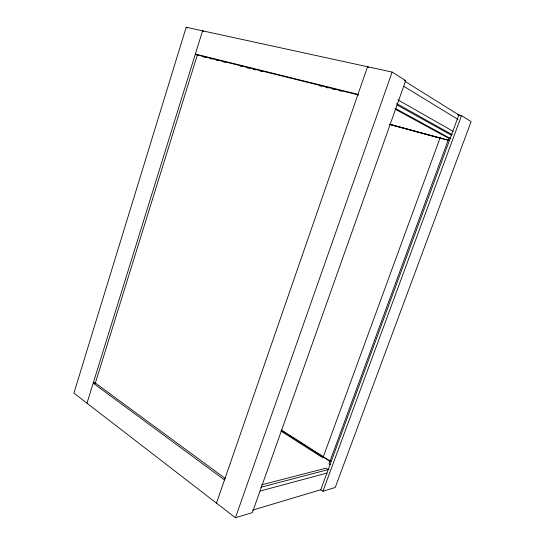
<?xml version="1.0" encoding="UTF-8"?>
<svg xmlns="http://www.w3.org/2000/svg" width="545" height="545" viewBox="0 0 545 545"><rect width="100%" height="100%" fill="white"/><g stroke="black" fill="none" stroke-linecap="round" stroke-linejoin="round"><path stroke-width="0.82" d="M186.179 27.25L73.902 393.122L235.44 517.75L252.362 512.62L405.698 80.605L392.121 72.083L186.179 27.25L187.65 27.979M86.975 403.211L202.563 30.82L203.878 31.474M95.198 383.53L197.467 54.548M216.474 503.117L367.548 66.735L368.699 67.43M235.44 517.75L392.121 72.083M322.885 457.895L440.36 137.108M448.699 138.709L328.996 463.945L330.331 464.803M252.505 510.161L320.773 489.744L458.822 114.961M320.773 489.744L322.947 491.209L461.52 115.622L457.48 114.634M322.947 491.209L335.236 487.482L471.098 121.63L461.52 115.622M260.019 491.072L327.061 473.04M260.626 487.332L329.071 469.361M261.573 484.832L326.012 468.169L328.199 469.586M323.287 456.792L321.822 457.132L280.954 431.061M95.355 383.019L93.202 383.142L224.499 479.934M404.22 80.272L405.698 80.605M357.983 94.353L195.348 54.057L197.338 54.97M195.451 54.5L358.671 95.021M203.176 56.837L205.649 57.45M209.764 58.479L212.237 59.092M216.351 60.114L218.817 60.727M222.932 61.755L225.405 62.368M240.222 66.054L242.689 66.667M246.81 67.689L249.276 68.302M253.391 69.331L255.864 69.944M259.979 70.966L262.445 71.579M319.247 85.708L321.714 86.321M325.828 87.35L328.301 87.963M332.416 88.985L334.889 89.598M339.004 90.62L341.47 91.24M450.19 138.396L447.54 137.687L395.411 109.3M389.552 124.151L440.013 138.048M389.723 124.43L448.91 140.378M389.845 124.526L448.412 140.331M395.03 108.251L450.695 138.668M396.91 104.878L451.723 135.398M396.678 103.598L452.173 134.649M397.823 99.803L453.202 131.372M403.572 86.185L457.889 119.362M404.901 81.294L460.239 115.847M281.329 430.019L330.883 461.56M281.172 430.257L329.773 461.206M94.653 382.501L225.63 478.742"/></g></svg>
